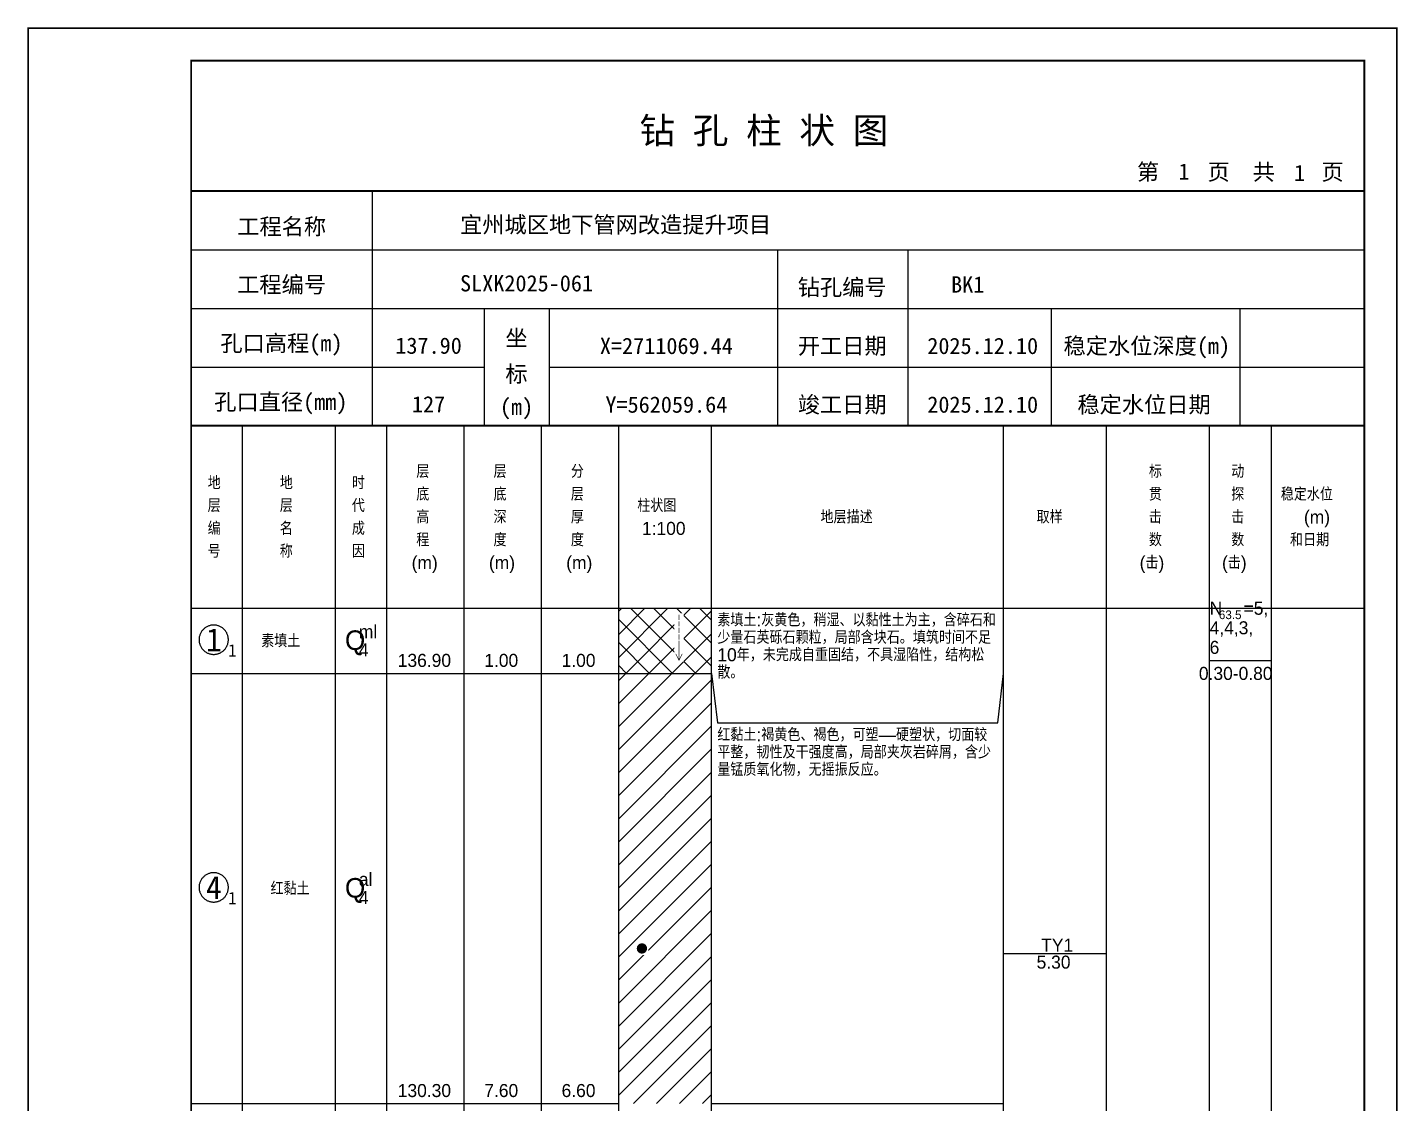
# Model space of a CAD drawing. Header units: millimetres. Extents: x 12489 to 89920, y 4630 to 4927.
# Drawn here: x 12489.3 to 12699.6, y 4761.7 to 4926.8 of the extents above; entities that cross this region are included whole.
import ezdxf
from ezdxf.enums import TextEntityAlignment as Align

# ---------------------------------------------------------------- set-up
doc = ezdxf.new("R2010")
doc.units = ezdxf.units.MM
doc.layers.add('GICAD_QUYANG', color=7, linetype='Continuous')
doc.layers.add('ZZT_TC', color=7, linetype='Continuous')
doc.styles.add('成果图图块', font='', dxfattribs={"height": 2.5})
doc.styles.add('成果图模板', font='')
doc.styles.add('成果图模板标题', font='simhei.ttf')
doc.styles.add('成果图表体', font='Comfont.shx', dxfattribs={"height": 2, "bigfont": 'Hztxt12a.shx'})
doc.styles.get('成果图图块').set_extended_font_data('FangSong_GB2312')
doc.styles.get('成果图模板').set_extended_font_data('FangSong_GB2312')

# ---------------------------------------------------------------- blocks, each defined once
blk = doc.blocks.new('DCBH-1-1-903', base_point=(0.3, -0.11))
at = {"layer": 'ZZT_TC', "color": 7}
blk.add_polyline3d([(-0.19, 2.31, 0), (-0.3, 2.31, 0), (-0.41, 2.3, 0), (-0.52, 2.29, 0), (-0.63, 2.27, 0), (-0.73, 2.24, 0), (-0.84, 2.21, 0), (-0.95, 2.18, 0), (-1.05, 2.14, 0), (-1.15, 2.09, 0), (-1.25, 2.04, 0), (-1.35, 1.99, 0), (-1.44, 1.93, 0), (-1.53, 1.87, 0), (-1.62, 1.8, 0), (-1.7, 1.73, 0), (-1.78, 1.65, 0), (-1.86, 1.57, 0), (-1.93, 1.49, 0), (-2, 1.4, 0), (-2.06, 1.31, 0), (-2.12, 1.22, 0), (-2.17, 1.12, 0), (-2.22, 1.02, 0), (-2.27, 0.92, 0), (-2.31, 0.82, 0), (-2.34, 0.71, 0), (-2.37, 0.61, 0), (-2.4, 0.5, 0), (-2.41, 0.39, 0), (-2.43, 0.28, 0), (-2.44, 0.17, 0), (-2.44, 0.06, 0), (-2.44, -0.05, 0), (-2.43, -0.16, 0), (-2.41, -0.27, 0), (-2.4, -0.38, 0), (-2.37, -0.49, 0), (-2.34, -0.6, 0), (-2.31, -0.7, 0), (-2.27, -0.8, 0), (-2.22, -0.9, 0), (-2.17, -1, 0), (-2.12, -1.1, 0), (-2.06, -1.19, 0), (-2, -1.28, 0), (-1.93, -1.37, 0), (-1.86, -1.45, 0), (-1.78, -1.53, 0), (-1.7, -1.61, 0), (-1.62, -1.68, 0), (-1.53, -1.75, 0), (-1.44, -1.81, 0), (-1.35, -1.87, 0), (-1.25, -1.93, 0), (-1.15, -1.98, 0), (-1.05, -2.02, 0), (-0.95, -2.06, 0), (-0.84, -2.1, 0), (-0.73, -2.13, 0), (-0.63, -2.15, 0), (-0.52, -2.17, 0), (-0.41, -2.18, 0), (-0.3, -2.19, 0), (-0.19, -2.19, 0), (-0.08, -2.19, 0), (0.03, -2.18, 0), (0.14, -2.17, 0), (0.25, -2.15, 0), (0.36, -2.13, 0), (0.47, -2.1, 0), (0.57, -2.06, 0), (0.67, -2.02, 0), (0.77, -1.98, 0), (0.87, -1.93, 0), (0.97, -1.87, 0), (1.06, -1.81, 0), (1.15, -1.75, 0), (1.24, -1.68, 0), (1.32, -1.61, 0), (1.4, -1.53, 0), (1.48, -1.45, 0), (1.55, -1.37, 0), (1.62, -1.28, 0), (1.68, -1.19, 0), (1.74, -1.1, 0), (1.8, -1, 0), (1.85, -0.9, 0), (1.89, -0.8, 0), (1.93, -0.7, 0), (1.97, -0.6, 0), (2, -0.49, 0), (2.02, -0.38, 0), (2.04, -0.27, 0), (2.05, -0.16, 0), (2.06, -0.05, 0), (2.06, 0.06, 0), (2.06, 0.17, 0), (2.05, 0.28, 0), (2.04, 0.39, 0), (2.02, 0.5, 0), (2, 0.61, 0), (1.97, 0.71, 0), (1.93, 0.82, 0), (1.89, 0.92, 0), (1.85, 1.02, 0), (1.8, 1.12, 0), (1.74, 1.22, 0), (1.68, 1.31, 0), (1.62, 1.4, 0), (1.55, 1.49, 0), (1.48, 1.57, 0), (1.4, 1.65, 0), (1.32, 1.73, 0), (1.24, 1.8, 0), (1.15, 1.87, 0), (1.06, 1.93, 0), (0.97, 1.99, 0), (0.87, 2.04, 0), (0.77, 2.09, 0), (0.67, 2.14, 0), (0.57, 2.18, 0), (0.47, 2.21, 0), (0.36, 2.24, 0), (0.25, 2.27, 0), (0.14, 2.29, 0), (0.03, 2.3, 0), (-0.08, 2.31, 0), (-0.19, 2.31, 0)], dxfattribs=at)
at = {"style": '成果图图块'}
blk.add_text('1', height=3.57, dxfattribs=at).set_placement((-0.16, -1.74), align=Align.CENTER)
blk.add_text('1', height=1.91, dxfattribs=at).set_placement((2.03, -2.53))
blk = doc.blocks.new('DCBH-1-1-904', base_point=(0.3, -0.11))
at = {"layer": 'ZZT_TC', "color": 7}
blk.add_polyline3d([(-0.19, 2.31, 0), (-0.3, 2.31, 0), (-0.41, 2.3, 0), (-0.52, 2.29, 0), (-0.63, 2.27, 0), (-0.73, 2.24, 0), (-0.84, 2.21, 0), (-0.95, 2.18, 0), (-1.05, 2.14, 0), (-1.15, 2.09, 0), (-1.25, 2.04, 0), (-1.35, 1.99, 0), (-1.44, 1.93, 0), (-1.53, 1.87, 0), (-1.62, 1.8, 0), (-1.7, 1.73, 0), (-1.78, 1.65, 0), (-1.86, 1.57, 0), (-1.93, 1.49, 0), (-2, 1.4, 0), (-2.06, 1.31, 0), (-2.12, 1.22, 0), (-2.17, 1.12, 0), (-2.22, 1.02, 0), (-2.27, 0.92, 0), (-2.31, 0.82, 0), (-2.34, 0.71, 0), (-2.37, 0.61, 0), (-2.4, 0.5, 0), (-2.41, 0.39, 0), (-2.43, 0.28, 0), (-2.44, 0.17, 0), (-2.44, 0.06, 0), (-2.44, -0.05, 0), (-2.43, -0.16, 0), (-2.41, -0.27, 0), (-2.4, -0.38, 0), (-2.37, -0.49, 0), (-2.34, -0.6, 0), (-2.31, -0.7, 0), (-2.27, -0.8, 0), (-2.22, -0.9, 0), (-2.17, -1, 0), (-2.12, -1.1, 0), (-2.06, -1.19, 0), (-2, -1.28, 0), (-1.93, -1.37, 0), (-1.86, -1.45, 0), (-1.78, -1.53, 0), (-1.7, -1.61, 0), (-1.62, -1.68, 0), (-1.53, -1.75, 0), (-1.44, -1.81, 0), (-1.35, -1.87, 0), (-1.25, -1.93, 0), (-1.15, -1.98, 0), (-1.05, -2.02, 0), (-0.95, -2.06, 0), (-0.84, -2.1, 0), (-0.73, -2.13, 0), (-0.63, -2.15, 0), (-0.52, -2.17, 0), (-0.41, -2.18, 0), (-0.3, -2.19, 0), (-0.19, -2.19, 0), (-0.08, -2.19, 0), (0.03, -2.18, 0), (0.14, -2.17, 0), (0.25, -2.15, 0), (0.36, -2.13, 0), (0.47, -2.1, 0), (0.57, -2.06, 0), (0.67, -2.02, 0), (0.77, -1.98, 0), (0.87, -1.93, 0), (0.97, -1.87, 0), (1.06, -1.81, 0), (1.15, -1.75, 0), (1.24, -1.68, 0), (1.32, -1.61, 0), (1.4, -1.53, 0), (1.48, -1.45, 0), (1.55, -1.37, 0), (1.62, -1.28, 0), (1.68, -1.19, 0), (1.74, -1.1, 0), (1.8, -1, 0), (1.85, -0.9, 0), (1.89, -0.8, 0), (1.93, -0.7, 0), (1.97, -0.6, 0), (2, -0.49, 0), (2.02, -0.38, 0), (2.04, -0.27, 0), (2.05, -0.16, 0), (2.06, -0.05, 0), (2.06, 0.06, 0), (2.06, 0.17, 0), (2.05, 0.28, 0), (2.04, 0.39, 0), (2.02, 0.5, 0), (2, 0.61, 0), (1.97, 0.71, 0), (1.93, 0.82, 0), (1.89, 0.92, 0), (1.85, 1.02, 0), (1.8, 1.12, 0), (1.74, 1.22, 0), (1.68, 1.31, 0), (1.62, 1.4, 0), (1.55, 1.49, 0), (1.48, 1.57, 0), (1.4, 1.65, 0), (1.32, 1.73, 0), (1.24, 1.8, 0), (1.15, 1.87, 0), (1.06, 1.93, 0), (0.97, 1.99, 0), (0.87, 2.04, 0), (0.77, 2.09, 0), (0.67, 2.14, 0), (0.57, 2.18, 0), (0.47, 2.21, 0), (0.36, 2.24, 0), (0.25, 2.27, 0), (0.14, 2.29, 0), (0.03, 2.3, 0), (-0.08, 2.31, 0), (-0.19, 2.31, 0)], dxfattribs=at)
at = {"style": '成果图图块'}
blk.add_text('4', height=3.57, dxfattribs=at).set_placement((-0.16, -1.74), align=Align.CENTER)
blk.add_text('1', height=1.91, dxfattribs=at).set_placement((2.03, -2.53))
blk = doc.blocks.new('gkqy1.dwg', base_point=(0.8, 0))
blk.add_wipeout([(-0.2, -0.2), (1.8, -0.2), (1.8, 1.8), (-0.2, 1.8)])
at = {"layer": 'GICAD_QUYANG'}
h = blk.add_hatch(color=7, dxfattribs=at)
edge = h.paths.add_edge_path()
edge.add_arc((0.8, 0.8), 0.8, 0, 360)
blk = doc.blocks.new('zztGLdt.dwg', base_point=(0.5, 0))
blk.add_wipeout([(-0.2, -0.2), (1.2, -0.2), (1.2, 3.2), (-0.2, 3.2)])
at = {"color": 7, "const_width": 0.1}
for points in [[(0.5, 3), (0.5, 0)], [(0, 1), (0.5, 0), (1, 1)]]:
    blk.add_lwpolyline(points, dxfattribs=at)
blk = doc.blocks.new('钻孔柱状图路桥昇龙制图梁世成校核莫家里.dwg1', base_point=(25, 236))
for p, q in [((52.82, 236), (52.82, 272)), ((25, 263), (205, 263)), ((115, 236), (115, 263)), ((135, 236), (135, 263)), ((25, 254), (205, 254)), ((70, 236), (70, 254)), ((80, 236), (80, 254)), ((157, 236), (157, 254)), ((185.95, 236), (185.95, 254)), ((25, 245), (70, 245)), ((80, 245), (205, 245))]:
    blk.add_line(p, q)
for points, const_width in [([(0, 0), (210, 0), (210, 297), (0, 297)], 0.25), ([(25, 5), (205, 5), (205, 292), (25, 292)], 0.3)]:
    blk.add_lwpolyline(points, close=True, dxfattribs=dict(const_width=const_width))
at = {"const_width": 0.3}
for points in [[(25, 272), (205, 272)], [(25, 236), (205, 236)]]:
    blk.add_lwpolyline(points, dxfattribs=at)
for s, height, style, p in [('钻 孔 柱 状 图', 4, '成果图模板标题', (93.8, 279.31)), ('第', 2.5, '成果图模板', (170.12, 273.7)), ('页', 2.5, '成果图模板', (180.96, 273.7)), ('共', 2.5, '成果图模板', (187.88, 273.7)), ('页', 2.5, '成果图模板', (198.44, 273.7)), ('工程名称', 2.5, '成果图模板', (32.07, 265.32)), ('宜州城区地下管网改造提升项目', 2.5, '成果图模板', (66.26, 265.61)), ('工程编号', 2.5, '成果图模板', (32.05, 256.41)), ('SLXK2025-061', 2.5, '成果图模板', (66.26, 256.61)), ('钻孔编号', 2.5, '成果图模板', (118.08, 256)), ('BK1', 2.5, '成果图模板', (141.61, 256.43)), ('孔口高程(m)', 2.5, '成果图模板', (29.48, 247.41)), ('坐', 2.5, '成果图模板', (73.21, 248.24)), ('开工日期', 2.5, '成果图模板', (118.08, 247)), ('稳定水位深度(m)', 2.5, '成果图模板', (158.86, 247)), ('标', 2.5, '成果图模板', (73.21, 242.7)), ('孔口直径(mm)', 2.5, '成果图模板', (28.54, 238.41)), ('(m) ', 2.5, '成果图模板', (72.38, 237.65)), ('竣工日期', 2.5, '成果图模板', (118.08, 238)), ('稳定水位日期', 2.5, '成果图模板', (160.99, 238))]:
    blk.add_text(s, height=height, dxfattribs=dict(style=style)).set_placement(p)
at = {"style": '成果图模板'}
for s, p in [('1', (177.35, 273.74)), ('1', (195.08, 273.53)), ('137.90', (61.43, 247.04)), ('X=2711069.44', (97.92, 247)), ('2025.12.10', (146.46, 247)), ('127', (61.43, 238.04)), ('Y=562059.64', (97.92, 238)), ('2025.12.10', (146.46, 238))]:
    blk.add_text(s, height=2.5, dxfattribs=at).set_placement(p, align=Align.CENTER)

msp = doc.modelspace()

# ---------------------------------------------------------------- hatches: boundary and pattern name
at = {"linetype": 'Continuous'}
h = msp.add_hatch(dxfattribs=at)
h.set_pattern_fill('GKSTT', scale=0.5, style=0, pattern_type=2)
h.set_pattern_definition([(45, (0, 0), (-1.76776695, 1.76776695), []), (135, (0, 0), (-1.76776695, -1.76776695), [])])
h.paths.add_polyline_path([(12580.06, 4827.71), (12594.29, 4827.71), (12594.29, 4837.71), (12580.06, 4837.71)])
h = msp.add_hatch(dxfattribs=at)
h.set_pattern_fill('GKNXT', scale=0.5, style=0, pattern_type=2)
h.set_pattern_definition([(45, (0, 0), (-1.76776695, 1.76776695), [])])
h.paths.add_polyline_path([(12580.06, 4761.71), (12594.29, 4761.71), (12594.29, 4827.71), (12580.06, 4827.71)])

# ---------------------------------------------------------------- linework, layer by layer
at = {"color": 0}
for p, q in [((12514.45, 4837.71), (12522.35, 4837.71)), ((12514.45, 4827.71), (12514.45, 4837.71)), ((12522.35, 4827.71), (12522.35, 4837.71)), ((12514.45, 4827.71), (12522.35, 4827.71)), ((12514.45, 4827.71), (12522.35, 4827.71)), ((12514.45, 4761.71), (12514.45, 4827.71)), ((12522.35, 4761.71), (12522.35, 4827.71)), ((12514.45, 4761.71), (12522.35, 4761.71))]:
    msp.add_line(p, q, dxfattribs=at)
for points in [[(12514.45, 4865.71), (12522.35, 4865.71)], [(12514.45, 4837.71), (12514.45, 4865.71)], [(12522.35, 4837.71), (12522.35, 4865.71)], [(12522.35, 4865.71), (12536.58, 4865.71)], [(12522.35, 4837.71), (12522.35, 4865.71)], [(12536.58, 4837.71), (12536.58, 4865.71)], [(12536.58, 4865.71), (12544.49, 4865.71)], [(12536.58, 4837.71), (12536.58, 4865.71)], [(12544.49, 4837.71), (12544.49, 4865.71)], [(12544.49, 4865.71), (12556.35, 4865.71)], [(12544.49, 4837.71), (12544.49, 4865.71)], [(12556.35, 4837.71), (12556.35, 4865.71)], [(12556.35, 4865.71), (12568.2, 4865.71)], [(12556.35, 4837.71), (12556.35, 4865.71)], [(12568.2, 4837.71), (12568.2, 4865.71)], [(12568.2, 4865.71), (12580.06, 4865.71)], [(12568.2, 4837.71), (12568.2, 4865.71)], [(12580.06, 4837.71), (12580.06, 4865.71)], [(12580.06, 4865.71), (12594.29, 4865.71)], [(12580.06, 4837.71), (12580.06, 4865.71)], [(12594.29, 4837.71), (12594.29, 4865.71)], [(12594.29, 4865.71), (12639.11, 4865.71)], [(12594.29, 4837.71), (12594.29, 4865.71)], [(12639.11, 4837.71), (12639.11, 4865.71)], [(12639.11, 4865.71), (12654.92, 4865.71)], [(12639.11, 4837.71), (12639.11, 4865.71)], [(12654.92, 4837.71), (12654.92, 4865.71)], [(12654.92, 4865.71), (12670.73, 4865.71)], [(12654.92, 4837.71), (12654.92, 4865.71)], [(12670.73, 4837.71), (12670.73, 4865.71)], [(12670.73, 4865.71), (12680.22, 4865.71)], [(12670.73, 4837.71), (12670.73, 4865.71)], [(12680.22, 4837.71), (12680.22, 4865.71)], [(12680.22, 4865.71), (12694.45, 4865.71)], [(12680.22, 4837.71), (12680.22, 4865.71)], [(12694.45, 4837.71), (12694.45, 4865.71)], [(12514.45, 4837.71), (12522.35, 4837.71)], [(12514.45, 4643.71), (12514.45, 4837.71)], [(12514.45, 4837.71), (12522.35, 4837.71)], [(12522.35, 4643.71), (12522.35, 4837.71)], [(12522.35, 4837.71), (12536.58, 4837.71)], [(12522.35, 4643.71), (12522.35, 4837.71)], [(12522.35, 4837.71), (12536.58, 4837.71)], [(12522.35, 4837.71), (12536.58, 4837.71)], [(12522.35, 4827.71), (12522.35, 4837.71)], [(12536.58, 4643.71), (12536.58, 4837.71)], [(12536.58, 4827.71), (12536.58, 4837.71)], [(12536.58, 4837.71), (12544.49, 4837.71)], [(12536.58, 4643.71), (12536.58, 4837.71)], [(12536.58, 4837.71), (12544.49, 4837.71)], [(12536.58, 4837.71), (12544.49, 4837.71)], [(12536.58, 4827.71), (12536.58, 4837.71)], [(12544.49, 4643.71), (12544.49, 4837.71)], [(12544.49, 4827.71), (12544.49, 4837.71)], [(12544.49, 4837.71), (12556.35, 4837.71)], [(12544.49, 4643.71), (12544.49, 4837.71)], [(12544.49, 4837.71), (12556.35, 4837.71)], [(12544.49, 4837.71), (12556.35, 4837.71)], [(12544.49, 4827.71), (12544.49, 4837.71)], [(12556.35, 4643.71), (12556.35, 4837.71)], [(12556.35, 4827.71), (12556.35, 4837.71)], [(12556.35, 4837.71), (12568.2, 4837.71)], [(12556.35, 4643.71), (12556.35, 4837.71)], [(12556.35, 4837.71), (12568.2, 4837.71)], [(12556.35, 4837.71), (12568.2, 4837.71)], [(12556.35, 4827.71), (12556.35, 4837.71)], [(12568.2, 4643.71), (12568.2, 4837.71)], [(12568.2, 4827.71), (12568.2, 4837.71)], [(12568.2, 4837.71), (12580.06, 4837.71)], [(12568.2, 4643.71), (12568.2, 4837.71)], [(12568.2, 4837.71), (12580.06, 4837.71)], [(12568.2, 4837.71), (12580.06, 4837.71)], [(12568.2, 4827.71), (12568.2, 4837.71)], [(12580.06, 4643.71), (12580.06, 4837.71)], [(12580.06, 4827.71), (12580.06, 4837.71)], [(12580.06, 4643.71), (12580.06, 4837.71)], [(12594.29, 4643.71), (12594.29, 4837.71)], [(12594.29, 4837.71), (12639.11, 4837.71)], [(12594.29, 4643.71), (12594.29, 4837.71)], [(12594.29, 4837.71), (12639.11, 4837.71)], [(12594.29, 4827.71), (12594.29, 4837.71)], [(12639.11, 4643.71), (12639.11, 4837.71)], [(12639.11, 4827.71), (12639.11, 4837.71)], [(12639.11, 4837.71), (12654.92, 4837.71)], [(12639.11, 4643.71), (12639.11, 4837.71)], [(12639.11, 4837.71), (12654.92, 4837.71)], [(12654.92, 4643.71), (12654.92, 4837.71)], [(12654.92, 4837.71), (12670.73, 4837.71)], [(12654.92, 4643.71), (12654.92, 4837.71)], [(12654.92, 4837.71), (12670.73, 4837.71)], [(12670.73, 4643.71), (12670.73, 4837.71)], [(12670.73, 4837.71), (12680.22, 4837.71)], [(12670.73, 4643.71), (12670.73, 4837.71)], [(12670.73, 4837.71), (12680.22, 4837.71)], [(12670.73, 4837.71), (12680.22, 4837.71)], [(12670.73, 4829.71), (12670.73, 4837.71)], [(12680.22, 4643.71), (12680.22, 4837.71)], [(12680.22, 4829.71), (12680.22, 4837.71)], [(12680.22, 4837.71), (12694.45, 4837.71)], [(12680.22, 4643.71), (12680.22, 4837.71)], [(12680.22, 4837.71), (12694.45, 4837.71)], [(12694.45, 4643.71), (12694.45, 4837.71)], [(12670.73, 4829.71), (12680.22, 4829.71)], [(12522.35, 4827.71), (12536.58, 4827.71)], [(12522.35, 4827.71), (12536.58, 4827.71)], [(12522.35, 4761.71), (12522.35, 4827.71)], [(12536.58, 4761.71), (12536.58, 4827.71)], [(12536.58, 4827.71), (12544.49, 4827.71)], [(12536.58, 4827.71), (12544.49, 4827.71)], [(12536.58, 4761.71), (12536.58, 4827.71)], [(12544.49, 4761.71), (12544.49, 4827.71)], [(12544.49, 4827.71), (12556.35, 4827.71)], [(12544.49, 4827.71), (12556.35, 4827.71)], [(12544.49, 4761.71), (12544.49, 4827.71)], [(12556.35, 4761.71), (12556.35, 4827.71)], [(12556.35, 4827.71), (12568.2, 4827.71)], [(12556.35, 4827.71), (12568.2, 4827.71)], [(12556.35, 4761.71), (12556.35, 4827.71)], [(12568.2, 4761.71), (12568.2, 4827.71)], [(12568.2, 4827.71), (12580.06, 4827.71)], [(12568.2, 4827.71), (12580.06, 4827.71)], [(12568.2, 4761.71), (12568.2, 4827.71)], [(12580.06, 4761.71), (12580.06, 4827.71)], [(12594.29, 4827.71), (12595.19, 4820.11)], [(12594.29, 4761.71), (12594.29, 4827.71)], [(12638.22, 4820.11), (12639.11, 4827.71)], [(12639.11, 4761.71), (12639.11, 4827.71)], [(12595.19, 4820.11), (12638.22, 4820.11)], [(12639.11, 4784.71), (12654.92, 4784.71)], [(12522.35, 4761.71), (12536.58, 4761.71)], [(12536.58, 4761.71), (12544.49, 4761.71)], [(12544.49, 4761.71), (12556.35, 4761.71)], [(12556.35, 4761.71), (12568.2, 4761.71)], [(12568.2, 4761.71), (12580.06, 4761.71)], [(12594.29, 4761.71), (12639.11, 4761.71)]]:
    msp.add_lwpolyline(points, dxfattribs=at)
at = {"color": 7, "flags": 128}
msp.add_lwpolyline([(12580.06, 4827.71), (12594.29, 4827.71)], dxfattribs=at)

# ---------------------------------------------------------------- block references
for name, p in [('DCBH-1-1-903', (12518.4, 4832.71)), ('DCBH-1-1-904', (12518.4, 4794.71))]:
    msp.add_blockref(name, p)

# ---------------------------------------------------------------- texts
at = {"color": 0, "style": '成果图表体'}
for s, height, p in [('层', 2, (12549, 4857.71)), ('层', 2, (12560.85, 4857.71)), ('分', 2, (12572.71, 4857.71)), ('标', 2, (12661.41, 4857.71)), ('动', 2, (12674.05, 4857.71)), ('地', 2, (12516.98, 4855.96)), ('地', 2, (12528.05, 4855.96)), ('时', 2, (12539.11, 4855.96)), ('底', 2, (12549, 4854.21)), ('底', 2, (12560.85, 4854.21)), ('层', 2, (12572.71, 4854.21)), ('贯', 2, (12661.41, 4854.21)), ('探', 2, (12674.05, 4854.21)), ('稳定水位', 2, (12681.65, 4854.21)), ('层', 2, (12516.98, 4852.46)), ('层', 2, (12528.05, 4852.46)), ('代', 2, (12539.11, 4852.46)), ('高', 2, (12549, 4850.71)), ('深', 2, (12560.85, 4850.71)), ('厚', 2, (12572.71, 4850.71)), ('柱状图', 2, (12582.91, 4852.46)), ('地层描述', 2, (12611.02, 4850.71)), ('取样', 2, (12644.18, 4850.71)), ('击', 2, (12661.41, 4850.71)), ('击', 2, (12674.05, 4850.71)), ('(m)', 2, (12685.2, 4850.71)), ('编', 2, (12516.98, 4848.96)), ('名', 2, (12528.05, 4848.96)), ('成', 2, (12539.11, 4848.96)), ('1:100', 2, (12583.62, 4848.96)), ('程', 2, (12549, 4847.21)), ('度', 2, (12560.85, 4847.21)), ('度', 2, (12572.71, 4847.21)), ('数', 2, (12661.41, 4847.21)), ('数', 2, (12674.05, 4847.21)), ('和日期', 2, (12683.07, 4847.21)), ('号', 2, (12516.98, 4845.46)), ('称', 2, (12528.05, 4845.46)), ('因', 2, (12539.11, 4845.46)), ('(m)', 2, (12548.28, 4843.71)), ('(m)', 2, (12560.14, 4843.71)), ('(m)', 2, (12572, 4843.71)), ('(击)', 2, (12659.99, 4843.71)), ('(击)', 2, (12672.63, 4843.71)), ('N', 2, (12670.73, 4836.71)), ('=5,', 2, (12675.94, 4836.71)), ('63.5', 1.333, (12672.15, 4836.04)), ('素填土', 2, (12525.2, 4831.71)), ('Q', 3, (12538.05, 4831.31)), ('ml', 2, (12540.18, 4833.11)), ('4,4,3,', 2, (12670.73, 4833.71)), ('4', 2, (12540.18, 4830.31)), ('6', 2, (12670.73, 4830.71)), ('136.90', 2, (12546.15, 4828.71)), ('1.00', 2, (12559.43, 4828.71)), ('1.00', 2, (12571.29, 4828.71)), ('0.30-0.80', 2, (12669.08, 4826.71)), ('红黏土', 2, (12526.63, 4793.71)), ('Q', 3, (12538.05, 4793.31)), ('al', 2, (12540.18, 4795.11)), ('4', 2, (12540.18, 4792.31)), ('TY1', 2, (12644.89, 4785.01)), ('5.30', 2, (12644.18, 4782.41)), ('130.30', 2, (12546.15, 4762.71)), ('7.60', 2, (12559.43, 4762.71)), ('6.60', 2, (12571.29, 4762.71))]:
    msp.add_text(s, height=height, dxfattribs=at).set_placement(p)
at = {"color": 0, "char_height": 2, "width": 43.0292, "attachment_point": 1, "line_spacing_factor": 0.8, "style": '成果图表体'}
for s, insert in [('素填土:灰黄色，稍湿、以黏性土为主，含碎石和少量石英砾石颗粒，局部含块石。填筑时间不足10年，未完成自重固结，不具湿陷性，结构松散。', (12595.19, 4836.91)), ('红黏土:褐黄色、褐色，可塑—硬塑状，切面较平整，韧性及干强度高，局部夹灰岩碎屑，含少量锰质氧化物，无摇振反应。', (12595.19, 4819.31))]:
    msp.add_mtext(s, dxfattribs=dict(at, insert=insert))

# ---------------------------------------------------------------- next in the draw order: block references
for name, p in [('zztGLdt.dwg', (12589.31, 4833.71)), ('gkqy1.dwg', (12583.62, 4784.71))]:
    msp.add_blockref(name, p)

# ---------------------------------------------------------------- next in the draw order: linework, layer by layer
at = {"color": 0}
msp.add_lwpolyline([(12580.06, 4837.71), (12594.29, 4837.71)], dxfattribs=at)
msp.add_lwpolyline([(12580.06, 4837.71), (12594.29, 4837.71)], dxfattribs=at)

# ---------------------------------------------------------------- next in the draw order: block references
msp.add_blockref('zztGLdt.dwg', (12589.31, 4832.71))

# ---------------------------------------------------------------- next in the draw order: block references
msp.add_blockref('zztGLdt.dwg', (12589.31, 4831.71))

# ---------------------------------------------------------------- next in the draw order: block references
msp.add_blockref('zztGLdt.dwg', (12589.31, 4830.71))

# ---------------------------------------------------------------- next in the draw order: block references
msp.add_blockref('zztGLdt.dwg', (12589.31, 4829.71))

# ---------------------------------------------------------------- next in the draw order: block references
msp.add_blockref('钻孔柱状图路桥昇龙制图梁世成校核莫家里.dwg1', (12514.45, 4865.71))

doc.saveas('drawing.dxf')
